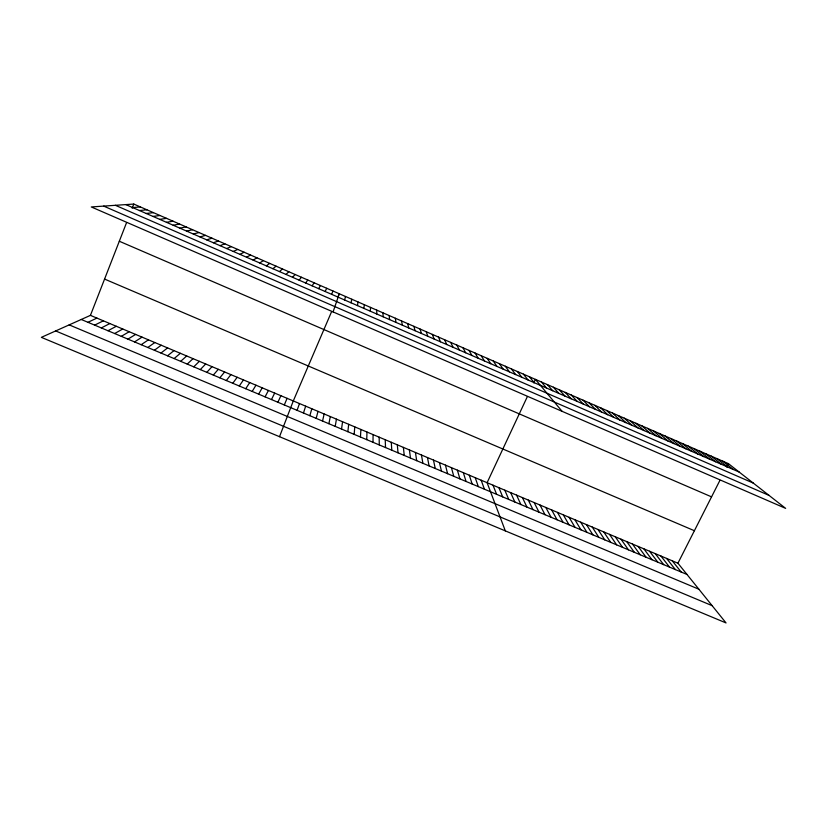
<?xml version="1.0" encoding="UTF-8"?>
<svg xmlns="http://www.w3.org/2000/svg" width="827" height="827" viewBox="0 0 827 827"><rect width="100%" height="100%" fill="white"/><g stroke="black" fill="none" stroke-linecap="round" stroke-linejoin="round"><path stroke-width="1.24" d="M373.008 442.29L373.08 434.599M366.733 439.654L366.992 432.035M370.351 311.221L370.517 307.396M360.448 437.007L360.903 429.461M354.152 434.361L354.793 426.887M363.921 308.419L364.283 304.677M347.847 431.704L348.684 424.313M341.541 429.048L342.564 421.729M357.481 305.608L358.039 301.958M335.214 426.391L336.434 419.144M328.888 423.724L330.304 416.55M351.03 302.796L351.795 299.229M322.551 421.057L324.153 413.965M316.193 418.379L318.002 411.36M344.58 299.974L345.531 296.49M309.836 415.702L311.831 408.765M303.468 413.024L305.659 406.16M333.074 311.913L339.266 293.761L337.55 297.751M297.089 410.337L299.477 403.555M279.516 436.697L293.296 400.94L331.565 311.707M90.432 315.366L677.933 563.208L726.044 622.938L41.35 337.354L90.432 315.366L126.531 222.711M132.175 208.218L133.788 204.062L728.401 463.627L785.65 508.378L91.28 206.946L133.788 204.062M331.627 294.329L332.992 291.021M284.312 404.951L287.093 398.325M277.903 402.263L280.88 395.709M527.326 396.671L487.093 482.699L505.328 530.882M533.787 382.849L535.41 379.376L562.071 411.319M325.145 291.497L326.706 288.272M271.494 399.555L274.667 393.083M677.933 563.208L719.955 480.291M726.706 466.966L728.401 463.627M265.064 396.857L268.444 390.458M318.643 288.664L320.411 285.532M258.634 394.148L262.211 387.832M252.194 391.429L255.967 385.196M245.733 388.721L249.713 382.56M312.13 285.832L314.105 282.772M239.272 385.992L243.448 379.913M232.8 383.273L237.184 377.267M305.618 282.989L307.789 280.022M226.319 380.544L230.898 374.621M219.827 377.815L224.613 371.964M299.095 280.146L301.473 277.262M213.325 375.076L218.318 369.307M206.822 372.336L212.012 366.65M292.551 277.293L295.136 274.492M200.299 369.586L205.696 363.983M193.766 366.837L199.369 361.316M286.008 274.44L288.799 271.732M187.233 364.087L193.032 358.649M180.679 361.327L186.695 355.972M279.454 271.576L282.452 268.961M174.125 358.567L180.338 353.294M167.55 355.806L173.98 350.607M272.879 268.713L276.084 266.18M160.976 353.036L167.612 347.919M154.391 350.266L161.224 345.231M266.304 265.849L269.716 263.399M147.785 347.485L154.835 342.533M141.179 344.704L148.436 339.835M259.719 262.976L263.337 260.619M134.563 341.913L142.037 337.127M127.937 339.122L135.618 334.428M253.124 260.102L256.959 257.828M121.29 336.331L129.188 331.71M114.643 333.529L122.758 329.001M246.518 257.218L250.56 255.036M107.986 330.728L116.307 326.283M101.318 327.926L109.857 323.553M239.902 254.334L244.151 252.235M94.64 325.114L103.396 320.824M87.951 322.292L96.914 318.095M233.276 251.439L237.731 249.444M226.639 248.545L231.312 246.632M219.992 245.65L224.882 243.831M213.335 242.745L218.431 241.008M206.667 239.84L211.981 238.197M199.989 236.925L205.52 235.375M193.301 234.01L199.049 232.552M186.602 231.095L192.567 229.72M179.893 228.169L186.075 226.887M173.174 225.233L179.573 224.045M166.444 222.298L173.06 221.202M159.714 219.362L166.537 218.359M152.964 216.416L160.014 215.506M146.203 213.469L153.471 212.653M139.432 210.523L146.917 209.8M132.651 207.567L140.363 206.936M55.667 330.945L712.119 605.653M81.253 319.48L687.01 574.476M69.189 324.887L698.887 589.227M104.574 279.081L694.391 530.717M119.315 241.246L711.551 496.862M103.706 206.109L769.058 495.404M125.859 204.6L739.183 472.052M115.418 205.313L753.304 483.092M722.684 461.125L733.291 469.488M716.957 458.623L727.398 466.914M711.22 456.122L721.495 464.34M705.483 453.62L715.582 461.766M699.725 451.108L709.669 459.181M693.967 448.596L703.736 456.597M688.198 446.073L697.802 454.002M682.43 443.551L691.858 451.418M676.641 441.029L685.903 448.823M670.852 438.506L679.949 446.218M665.053 435.974L673.974 443.613M659.253 433.441L667.999 441.008M653.433 430.898L662.003 438.393M647.613 428.355L656.007 435.788M641.783 425.812L650.001 433.162M635.942 423.259L643.995 430.547M630.091 420.705L637.968 427.921M624.24 418.152L631.942 425.285M618.379 415.599L625.894 422.649M612.507 413.035L619.847 420.013M606.625 410.461L613.789 417.377M600.733 407.897L607.731 414.73M594.84 405.323L601.653 412.084M588.938 402.739L595.564 409.427M583.025 400.165L589.475 406.77M577.101 397.58L583.376 404.114M571.168 394.986L577.267 401.446M565.234 392.391L571.147 398.779M559.279 389.796L565.017 396.102M553.325 387.201L558.876 393.425M547.36 384.596L552.736 390.747M541.396 381.991L546.575 388.059M529.414 376.761L534.232 382.684M672.268 560.82L681.19 572.026M523.408 374.145L528.05 379.986M666.603 558.432L675.359 569.576M660.938 556.033L669.519 567.115M517.402 371.519L521.847 377.277M655.253 553.645L663.678 564.655M649.567 551.247L657.827 562.195M511.386 368.894L515.645 374.579M643.871 548.839L651.965 559.724M638.165 546.43L646.094 557.253M505.349 366.258L509.432 371.861M632.459 544.021L640.212 554.783M626.742 541.613L634.33 552.302M499.312 363.622L503.209 369.152M621.015 539.194L628.437 549.821M615.278 536.775L622.535 547.34M493.264 360.985L496.975 366.433M609.53 534.356L616.622 544.848M603.782 531.926L610.698 542.357M487.217 358.339L490.731 363.715M598.024 529.497L604.775 539.866M592.256 527.068L598.841 537.364M481.149 355.693L484.477 360.985M586.488 524.628L592.897 534.862M580.699 522.188L586.943 532.35M475.08 353.046L478.223 358.256M574.91 519.749L580.978 529.849M569.11 517.299L575.003 527.326M469.002 350.39L471.948 355.517M563.311 514.849L569.028 524.814M557.491 512.399L563.042 522.292M551.671 509.949L557.047 519.769M462.913 347.733L465.673 352.778M545.841 507.489L551.04 517.237M540 505.018L545.024 514.714M456.814 345.066L459.378 350.038M534.159 502.558L539.008 512.171M528.308 500.087L532.981 509.639M450.705 342.399L453.082 347.288M522.437 497.616L526.944 507.096M516.575 495.135L520.896 504.553M444.585 339.732L446.776 344.539M510.693 492.654L514.839 501.999M504.801 490.173L508.77 499.446M438.465 337.065L440.46 341.789M498.908 487.682L502.702 496.893M493.006 485.191L496.613 494.329M432.335 334.387L434.134 339.029M481.169 480.198L484.415 489.191M426.194 331.699L427.797 336.269M475.236 477.696L478.306 486.617M469.291 475.194L472.186 484.043M420.044 329.022L421.45 333.498M463.347 472.682L466.056 481.459M457.383 470.17L459.915 478.874M413.882 326.324L415.102 330.728M451.418 467.648L453.765 476.29M445.443 465.125L447.603 473.695M407.711 323.636L408.734 327.957M439.457 462.603L441.442 471.101M433.462 460.081L435.26 468.506M401.529 320.938L402.367 325.176M427.466 457.548L429.079 465.901M421.46 455.015L422.886 463.285M395.347 318.24L395.978 322.396M415.443 452.472L416.684 460.68M409.417 449.929L410.471 458.065M389.155 315.532L389.589 319.604M403.38 447.386L404.248 455.45M397.332 444.833L398.014 452.824M391.285 442.28L391.781 450.198M382.942 312.823L383.19 316.813M385.227 439.726L385.527 447.562M379.159 437.163L379.273 444.936M376.73 310.115L376.771 314.022"/></g></svg>
